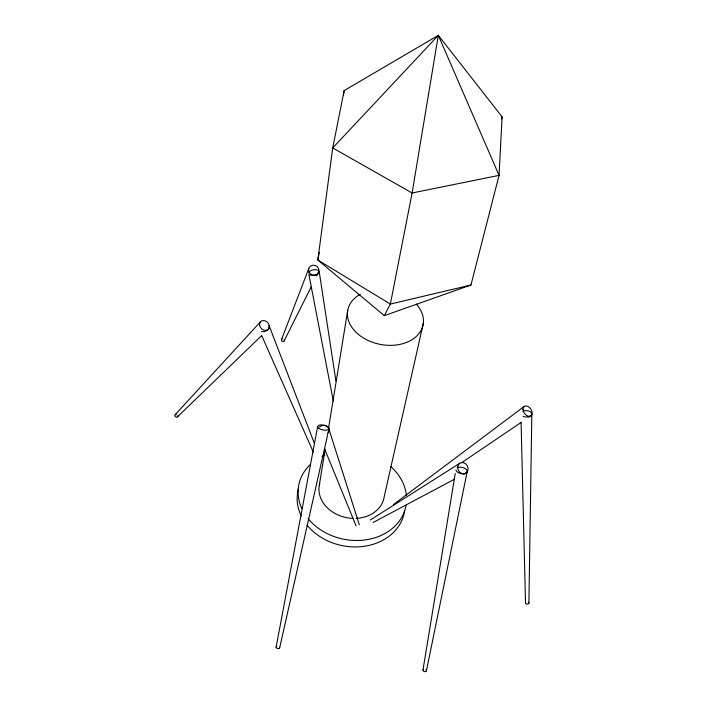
<?xml version="1.0" encoding="UTF-8"?>
<svg xmlns="http://www.w3.org/2000/svg" width="707" height="707" viewBox="0 0 707 707"><rect width="100%" height="100%" fill="white"/><g stroke="black" fill="none" stroke-linecap="round" stroke-linejoin="round"><path stroke-width="1.06" d="M528.889 603.098L531.832 414.293M502.103 116.832L499.062 175.371L470.959 285.018L384.308 315.658L317.823 260.026L332.732 147.931L344.132 90.62L438.322 35.35L502.103 116.832L501.572 118.97M343.54 94.977L344.132 90.62M319.308 485.267L325.132 449.396M328.49 428.742L347.738 310.24M422.989 669.936L455.246 473.46M438.322 35.35L499.062 175.371L412.11 192.993L332.732 147.931L438.322 35.35L412.11 192.993L390.37 304.063L384.308 315.658M276.128 647.135L317.673 426.427M319.281 252.487L317.823 260.026L390.37 304.063L470.959 285.018M426.401 670.846L467.168 471.834M279.672 647.806L327.588 435.105M328.075 432.958L329.047 428.663M423.299 323.426L384.246 496.526A32.964 26.778 11.2 0 1 356.16 518.364M281.448 339.696L308.756 268.616M284.143 340.889L311.301 286.662M316.727 275.818L318.212 272.858M175.133 414.744L260.185 322.109M177.377 416.9L261.528 335.737M393.357 504.621L524.232 406.419M461.751 462.617L520.856 422.6M529.039 417.059L530.86 415.822M370.3 519.999L459.771 463.279M373.128 522.491L454.424 479.24M464.101 474.088L466.046 473.063M261.696 335.569L313.334 452.118M324.425 448.494L356.107 525.946M314.403 443.448L269.128 325.653A5.409 3.862 -20.7 0 1 267.317 330.187A5.409 3.862 -20.7 0 1 261.493 331.521M328.923 429.131L359.315 524.709M309.039 275.332L333.412 401.532M319.255 271.956L335.922 380.94M521.086 422.203L525.513 602.771M416.29 304.063A38.364 27.476 11 0 1 408.655 341.508A38.364 27.476 11 0 1 356.107 332.334A38.364 27.476 11 0 1 360.27 294.28M352.908 518.381A32.964 26.778 11.2 0 1 319.75 483.323M177.819 415.566A1.573 1.37 44.7 0 1 176.573 417.165A1.573 1.37 44.7 0 1 174.903 415.557A1.573 1.37 44.7 0 1 176.441 414.24M319.529 426.922A5.797 5.117 -19.2 0 1 327.606 426.834A5.797 5.117 -19.2 0 1 327.094 434.178M279.512 647.241A1.803 1.052 11.6 0 1 278.779 648.513A1.803 1.052 11.6 0 1 276.437 647.886A1.803 1.052 11.6 0 1 276.764 646.498M318.539 270.622A5.364 2.819 -9.1 0 1 315.967 274.979A5.364 2.819 -9.1 0 1 308.791 273.892M308.809 272.425A5.364 2.819 -9.1 0 1 317.69 270.127M284.294 339.82A1.485 1.414 24.5 0 1 283.242 341.516A1.485 1.414 24.5 0 1 281.448 340.438A1.485 1.414 24.5 0 1 282.5 338.733M425.835 669.6A1.768 1.228 13.9 0 1 426.1 671.305A1.768 1.228 13.9 0 1 423.793 671.35A1.768 1.228 13.9 0 1 423.14 669.653M457.199 467.769A5.771 3.208 11.9 0 1 466.213 469.289A5.771 3.208 11.9 0 1 463.509 473.831A5.771 3.208 11.9 0 1 455.9 469.961M528.491 602.223A1.697 1.184 4.2 0 1 528.5 603.743A1.697 1.184 4.2 0 1 526.362 603.937A1.697 1.184 4.2 0 1 525.61 602.47M522.827 411.288A5.506 3.19 2.6 0 1 530.259 411.721A5.506 3.19 2.6 0 1 530.55 416.052A5.506 3.19 2.6 0 1 523.171 416.37M406.101 505.001A54.598 44.461 11.3 0 1 365.316 539.901A54.598 44.461 11.3 0 1 308.022 518.514M301.774 508.501A54.598 44.461 11.3 0 1 310.028 464.808M321.959 456.528A54.598 44.461 11.3 0 1 324.902 455.193M390.688 466.479A54.598 44.461 11.3 0 1 406.384 495.492M404.643 510.427A54.262 44.382 11.3 0 1 364.547 546.255A54.262 44.382 11.3 0 1 306.997 525.045M301.235 516.004A54.262 44.382 11.3 0 1 297.196 496.508M297.276 495.457A54.262 44.382 11.3 0 1 298.381 489.2M317.399 273.839L316.595 274.74L315.083 274.996A5.223 4.869 26 0 1 308.597 269.473A5.223 4.869 26 0 1 315.905 265.805A5.223 4.869 26 0 1 317.399 273.839M259.663 325.697A5.417 4.401 45.7 0 0 267.873 329.603A5.417 4.401 45.7 0 0 265.726 321.049A5.417 4.401 45.7 0 0 259.663 325.697M319.122 428.477A5.797 2.43 11.9 0 0 328.773 429.246A5.797 2.43 11.9 0 0 322.18 424.934A5.797 2.43 11.9 0 0 319.122 428.477M457.729 466.735A5.815 5.037 62.1 0 0 464.853 473.628A5.815 5.037 62.1 0 0 466.107 464.163A5.815 5.037 62.1 0 0 457.729 466.735M522.977 409.415A5.753 3.862 55.3 0 0 529.932 416.255A5.753 3.862 55.3 0 0 529.702 407.718A5.753 3.862 55.3 0 0 522.977 409.415"/></g></svg>
